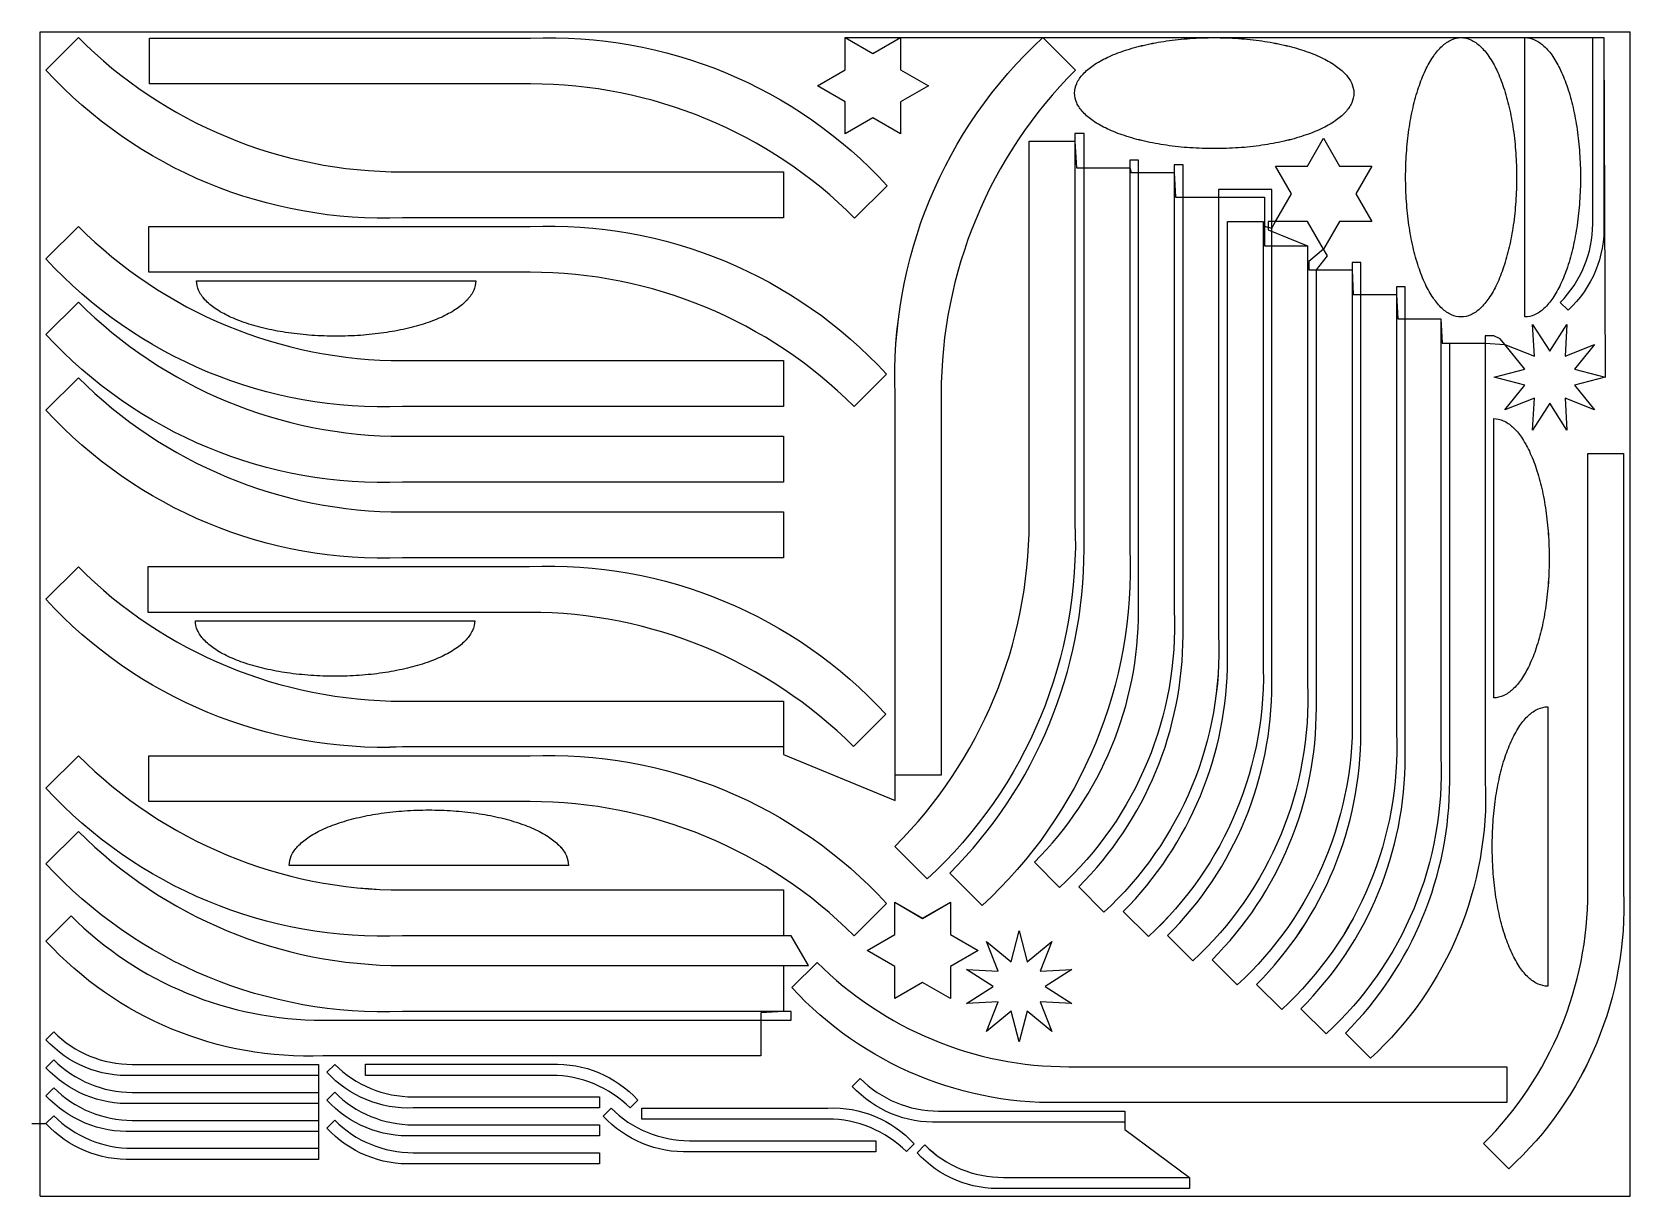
# Model space of a CAD drawing. Extents: x -15 to 2800, y 0 to 2050.
import ezdxf

# ---------------------------------------------------------------- set-up
doc = ezdxf.new("R2010")
doc.units = 0
doc.header["$LTSCALE"] = 41

msp = doc.modelspace()

# ---------------------------------------------------------------- linework, layer by layer
at = {"layer": 'BORDER_D0_T132.1_RK1_A0_W0_EM1'}
for points in [[(1309.11, 1722.9), (637.78, 1722.9, -0.220731), (10, 1982.93), (67.07, 2040, 0.198912), (637.78, 1803.61), (1309.11, 1803.61)], [(1309.11, 790.82), (637.78, 790.82, -0.220731), (10, 1050.85), (67.07, 1107.92, 0.198912), (637.78, 871.53), (1309.11, 871.53), (1309.11, 777.59), (1505.96, 696.79), (1505.96, 1412.22, -0.220731), (1765.99, 2040), (1823.06, 1982.93, 0.198912), (1586.67, 1412.22), (1586.67, 740.89)], [(192.28, 2039.3), (863.61, 2039.3, -0.220731), (1491.39, 1779.26), (1434.32, 1722.19, 0.198913), (863.61, 1958.59), (192.28, 1958.59)], [(1515.34, 1870.71), (1466.47, 1898.93), (1417.6, 1870.71), (1417.6, 1927.14), (1368.73, 1955.35), (1417.6, 1983.57), (1417.6, 2040), (2753.85, 2040), (2753.85, 1712.08, -0.220731), (2690.87, 1560.03), (2677.04, 1573.85, 0.198912), (2734.3, 1712.08), (2734.3, 2040), (2753.85, 2040), (2756.28, 1441.91), (2702.1, 1427.76), (2737.62, 1384.46), (2685.46, 1404.85), (2688.75, 1348.95), (2658.54, 1396.11), (2628.34, 1348.95), (2631.62, 1404.85), (2579.47, 1384.46), (2614.99, 1427.76), (2560.8, 1441.91), (2614.99, 1456.06), (2579.47, 1499.36), (2571.08, 1509.59), (2559.81, 1515.08), (2545.11, 1515.08), (2545.11, 730.32, -0.220731), (2343.07, 242.55), (2298.73, 286.89, 0.198912), (2482.4, 730.32), (2482.4, 1501.85)], [(2466.84, 1544.85), (2466.84, 773.32, -0.220731), (2264.8, 285.55), (2220.46, 329.89, 0.198912), (2404.14, 773.32), (2404.14, 1600.87), (2388.54, 1600.87), (2388.54, 816.11, -0.220731), (2186.5, 328.34), (2142.15, 372.68, 0.198912), (2325.83, 816.11), (2325.83, 1644.3), (2310.34, 1644.3), (2310.34, 859.54, -0.220731), (2108.29, 371.77), (2063.95, 416.11, 0.198912), (2247.63, 859.54), (2247.63, 1631.07), (2266.94, 1655.8), (2260.32, 1667.26), (2232.11, 1716.13), (2162.45, 1716.13), (2162.45, 1701.43), (2231.98, 1673.52), (2231.98, 901.99, -0.220731), (2029.94, 414.22), (1985.59, 458.56, 0.198913), (2169.27, 901.99), (2169.27, 1772.49), (2075.39, 1772.49), (2075.39, 987.73, -0.220731), (1873.35, 499.96), (1829, 544.3, 0.198913), (2012.68, 987.73), (2012.68, 1815.91), (1997.2, 1815.91), (1997.2, 1031.15, -0.220731), (1795.16, 543.38), (1750.81, 587.72, 0.198913), (1934.49, 1031.15), (1934.49, 1823.95), (1919.05, 1823.95), (1919.05, 1139.39, -0.220731), (1659.02, 511.61), (1601.95, 568.68, 0.198912), (1838.34, 1139.39), (1838.34, 1870.95), (1822.36, 1870.95), (1822.36, 1186.39, -0.220731), (1562.32, 558.61), (1505.25, 615.68, 0.198912), (1741.65, 1186.39), (1741.65, 1857.72)], [(2153.63, 1716.09), (2153.63, 944.55, -0.220731), (1951.59, 456.79), (1907.25, 501.13, 0.198913), (2090.92, 944.55), (2090.92, 1716.09), (2153.63, 1716.09), (2153.63, 1708.74), (2169.06, 1704.67), (2175.68, 1716.13), (2203.89, 1765), (2175.68, 1813.87), (2232.11, 1813.87), (2260.32, 1862.74), (2288.54, 1813.87), (2344.97, 1813.87), (2316.75, 1765), (2344.97, 1716.13), (2288.54, 1716.13), (2260.32, 1667.26), (2234.4, 1645.77), (2234.4, 1631.07), (2310.34, 1631.07), (2312.6, 1587.64), (2388.54, 1587.64), (2390.91, 1544.85), (2466.84, 1544.85), (2469.17, 1501.85), (2545.11, 1501.85), (2579.47, 1499.36), (2631.62, 1478.96), (2628.34, 1534.86), (2658.54, 1487.71), (2688.75, 1534.86), (2685.46, 1478.96), (2737.62, 1499.36), (2702.1, 1456.06), (2756.28, 1441.91)], [(2788.56, 1307.4), (2788.56, 535.87, -0.220731), (2586.52, 48.1), (2542.18, 92.44, 0.198913), (2725.85, 535.87), (2725.85, 1307.4)], [(1269.3, 246.96), (497.77, 246.96, -0.220731), (10, 449), (54.34, 493.35, 0.198912), (497.77, 309.67), (1322.34, 309.67), (1322.34, 325.14), (637.78, 325.14, -0.220731), (10, 585.18), (67.07, 642.25, 0.198912), (637.78, 405.86), (1353.21, 405.86), (1322.34, 458.35), (637.78, 458.35, -0.220731), (10, 718.39), (67.07, 775.46, 0.198912), (637.78, 539.06), (1309.11, 539.06), (1309.11, 458.35)], [(489.97, 212.15), (162.05, 212.15, -0.220731), (10, 275.13), (23.82, 288.96, 0.198912), (162.05, 231.7), (489.97, 231.7)], [(489.97, 162.95), (162.05, 162.95, -0.220731), (10, 225.93), (23.82, 239.75, 0.198912), (162.05, 182.49), (489.97, 182.49)], [(489.97, 231.7), (489.97, 64.61), (162.05, 64.61, -0.220731), (10, 127.59)], [(1910.19, 130.14), (1582.27, 130.14, -0.220731), (1430.22, 193.12), (1444.04, 206.94, 0.198912), (1582.27, 149.68), (1910.19, 149.68), (1910.19, 116.91), (2024.11, 32.7), (2024.11, 13.15)], [(489.97, 113.76), (162.05, 113.76, -0.220731), (10, 176.74), (23.82, 190.57, 0.198912), (162.05, 133.31), (489.97, 133.31)], [(-14.7, 127.59), (10, 127.59), (23.82, 141.42, 0.198912), (162.05, 84.16), (489.97, 84.16)], [(1471.35, 77.94), (1143.43, 77.94, -0.220731), (991.38, 140.92), (1005.2, 154.74, 0.198912), (1143.43, 97.49), (1471.35, 97.49)], [(984.76, 56.67), (656.84, 56.67, -0.220731), (504.79, 119.65), (518.61, 133.47, 0.198912), (656.84, 76.22), (984.76, 76.22)], [(2024.11, 13.15), (1696.19, 13.15, -0.220731), (1544.14, 76.13), (1557.96, 89.95, 0.198912), (1696.19, 32.7), (2024.11, 32.7)]]:
    msp.add_lwpolyline(points, format="xyb", dxfattribs=at)
for points in [[(192.28, 1958.59), (192.28, 2039.3)], [(1417.6, 2040), (1466.47, 2011.79), (1515.34, 2040), (1515.34, 1983.57), (1564.21, 1955.35), (1515.34, 1927.14), (1515.34, 1870.71)], [(1741.65, 1857.72), (1822.36, 1857.72), (1825.11, 1810.72), (1919.05, 1810.72), (1921.26, 1802.68), (1997.2, 1802.68), (1999.45, 1759.26), (2156.04, 1759.26), (2156.04, 1673.52), (2231.98, 1673.52)], [(1309.11, 1803.61), (1309.11, 1722.9)], [(2725.85, 1307.4), (2788.56, 1307.4)], [(1586.67, 740.89), (1505.96, 740.89)], [(1602.89, 347.97), (1554.02, 376.18), (1505.15, 347.97), (1505.15, 404.4), (1456.28, 432.61), (1505.15, 460.83), (1505.15, 517.26), (1554.02, 489.04), (1602.89, 517.26), (1602.89, 460.83), (1651.76, 432.61)], [(1651.76, 432.61), (1602.89, 404.4), (1602.89, 347.97)], [(1309.11, 405.86), (1309.11, 325.14), (1269.3, 322.9), (1269.3, 246.96)], [(1471.35, 97.49), (1471.35, 77.94)], [(984.76, 76.22), (984.76, 56.67)]]:
    msp.add_lwpolyline(points, dxfattribs=at)
for points in [[(2280.61, 1893.39, -0.039879), (2256.02, 1879.43, -0.02994), (2225.71, 1867.39, -0.023968), (2190.59, 1857.61, -0.020393), (2151.74, 1850.41, -0.01836), (2110.33, 1846.01, -0.017435), (2067.62, 1844.52, -0.017435), (2024.92, 1846.01, -0.01836), (1983.51, 1850.41, -0.020393), (1944.65, 1857.61, -0.023968), (1909.54, 1867.39, -0.02994), (1879.22, 1879.43, -0.039878), (1854.63, 1893.39, -0.056347), (1836.52, 1908.83, -0.081332), (1825.42, 1925.29, -0.10658), (1821.68, 1942.26, -0.10658), (1825.42, 1959.23, -0.081332), (1836.52, 1975.69, -0.056347), (1854.63, 1991.13, -0.039878), (1879.22, 2005.09, -0.02994), (1909.54, 2017.13, -0.023968), (1944.65, 2026.91, -0.020393), (1983.51, 2034.11, -0.01836), (2024.92, 2038.52, -0.017435), (2067.62, 2040, -0.017435), (2110.33, 2038.52, -0.01836), (2151.74, 2034.11, -0.020393), (2190.59, 2026.91, -0.023968), (2225.71, 2017.13, -0.02994), (2256.02, 2005.09, -0.039879), (2280.61, 1991.13, -0.056346), (2298.73, 1975.69, -0.081332), (2309.83, 1959.23, -0.106579), (2313.56, 1942.26, -0.106579), (2309.83, 1925.29, -0.081332), (2298.73, 1908.83, -0.056346), (2280.61, 1893.39)], [(2410.63, 1878.18, -0.020393), (2417.83, 1917.03, -0.023968), (2427.6, 1952.15, -0.02994), (2439.65, 1982.46, -0.039878), (2453.6, 2007.05, -0.056346), (2469.04, 2025.17, -0.081333), (2485.5, 2036.26, -0.106579), (2502.47, 2040, -0.10658), (2519.44, 2036.26, -0.081332), (2535.9, 2025.17, -0.056347), (2551.34, 2007.05, -0.039878), (2565.3, 1982.46, -0.02994), (2577.34, 1952.15, -0.023968), (2587.12, 1917.03, -0.020393), (2594.32, 1878.18, -0.01836), (2598.73, 1836.77, -0.017435), (2600.21, 1794.06, -0.017435), (2598.73, 1751.35, -0.01836), (2594.32, 1709.94, -0.020393), (2587.12, 1671.09, -0.023968), (2577.34, 1635.97, -0.02994), (2565.3, 1605.66, -0.039879), (2551.34, 1581.07, -0.056347), (2535.9, 1562.95, -0.081332), (2519.44, 1551.86, -0.10658), (2502.47, 1548.12, -0.106578), (2485.5, 1551.86, -0.081333), (2469.04, 1562.95, -0.056346), (2453.6, 1581.07, -0.039879), (2439.65, 1605.66, -0.02994), (2427.6, 1635.97, -0.023968), (2417.83, 1671.09, -0.020393), (2410.63, 1709.94, -0.01836), (2406.22, 1751.35, -0.017435), (2404.73, 1794.06, -0.017435), (2406.22, 1836.77, -0.01836), (2410.63, 1878.18)], [(2614.93, 2040, -0.106579), (2631.91, 2036.26, -0.081333), (2648.36, 2025.17, -0.056346), (2663.8, 2007.05, -0.039878), (2677.76, 1982.46, -0.02994), (2689.81, 1952.15, -0.023968), (2699.58, 1917.03, -0.020393), (2706.78, 1878.18, -0.01836), (2711.19, 1836.77, -0.017435), (2712.67, 1794.06, -0.017435), (2711.19, 1751.35, -0.01836), (2706.78, 1709.94, -0.020393), (2699.58, 1671.09, -0.023968), (2689.81, 1635.97, -0.02994), (2677.76, 1605.66, -0.039879), (2663.8, 1581.07, -0.056346), (2648.36, 1562.95, -0.081333), (2631.91, 1551.86, -0.106578), (2614.93, 1548.12), (2614.93, 2040)], [(1309.11, 1390.43), (637.78, 1390.43, -0.220731), (10, 1650.47), (67.07, 1707.54, 0.198912), (637.78, 1471.14), (1309.11, 1471.14), (1309.11, 1390.43)], [(191.3, 1707.48), (862.63, 1707.48, -0.220731), (1490.41, 1447.45), (1433.34, 1390.38, 0.198912), (862.63, 1626.77), (191.3, 1626.77), (191.3, 1707.48)], [(563.8, 1515.72, -0.017435), (521.09, 1514.24, -0.017435), (478.39, 1515.72, -0.01836), (436.98, 1520.13, -0.020393), (398.12, 1527.33, -0.023968), (363.01, 1537.11, -0.029939), (332.69, 1549.15, -0.039878), (308.1, 1563.11, -0.056347), (289.99, 1578.55, -0.081333), (278.89, 1595.01, -0.106579), (275.15, 1611.98), (767.03, 1611.98, -0.106579), (763.3, 1595.01, -0.081333), (752.2, 1578.55, -0.056347), (734.08, 1563.11, -0.039878), (709.49, 1549.15, -0.029939), (679.18, 1537.11, -0.023968), (644.06, 1527.33, -0.020393), (605.21, 1520.13, -0.01836), (563.8, 1515.72)], [(1309.11, 1257.23), (637.78, 1257.23, -0.220731), (10, 1517.26), (67.07, 1574.33, 0.198912), (637.78, 1337.94), (1309.11, 1337.94), (1309.11, 1257.23)], [(1309.11, 1124.02), (637.78, 1124.02, -0.220731), (10, 1384.06), (67.07, 1441.13, 0.198912), (637.78, 1204.73), (1309.11, 1204.73), (1309.11, 1124.02)], [(2559.84, 877.31), (2559.84, 1369.19, -0.106578), (2576.82, 1365.46, -0.081333), (2593.27, 1354.36, -0.056347), (2608.71, 1336.24, -0.039878), (2622.67, 1311.65, -0.02994), (2634.72, 1281.34, -0.023968), (2644.49, 1246.22, -0.020393), (2651.69, 1207.37, -0.01836), (2656.1, 1165.96, -0.017435), (2657.58, 1123.25, -0.017435), (2656.1, 1080.55, -0.01836), (2651.69, 1039.14, -0.020393), (2644.49, 1000.28, -0.023968), (2634.72, 965.16, -0.02994), (2622.67, 934.85, -0.039878), (2608.71, 910.26, -0.056347), (2593.27, 892.14, -0.081333), (2576.82, 881.05, -0.106579), (2559.84, 877.31)], [(190.23, 1108.59), (861.56, 1108.59, -0.220731), (1489.34, 848.55), (1432.27, 791.48, 0.198912), (861.56, 1027.88), (190.23, 1027.88), (190.23, 1108.59)], [(765.09, 1013.16, -0.106579), (761.36, 996.18, -0.081333), (750.26, 979.73, -0.056346), (732.15, 964.28, -0.039878), (707.56, 950.33, -0.02994), (677.24, 938.28, -0.023968), (642.13, 928.51, -0.020393), (603.27, 921.31, -0.01836), (561.86, 916.9, -0.017435), (519.16, 915.41, -0.017435), (476.45, 916.9, -0.01836), (435.04, 921.31, -0.020393), (396.18, 928.51, -0.023968), (361.07, 938.28, -0.02994), (330.75, 950.33, -0.039878), (306.17, 964.28, -0.056347), (288.05, 979.73, -0.081333), (276.95, 996.18, -0.106579), (273.21, 1013.16), (765.09, 1013.16)], [(2606.14, 828.56, -0.056346), (2621.58, 846.68, -0.081333), (2638.04, 857.78, -0.106579), (2655.01, 861.51), (2655.01, 369.63, -0.106579), (2638.04, 373.37, -0.081333), (2621.58, 384.46, -0.056346), (2606.14, 402.58, -0.039878), (2592.19, 427.17, -0.02994), (2580.14, 457.48, -0.023968), (2570.37, 492.6, -0.020393), (2563.17, 531.46, -0.01836), (2558.76, 572.86, -0.017435), (2557.27, 615.57, -0.017435), (2558.76, 658.28, -0.01836), (2563.17, 699.69, -0.020393), (2570.37, 738.54, -0.023968), (2580.14, 773.66, -0.029939), (2592.19, 803.97, -0.039878), (2606.14, 828.56)], [(191.3, 775.4), (862.63, 775.4, -0.220731), (1490.41, 515.37), (1433.34, 458.3, 0.198912), (862.63, 694.69), (191.3, 694.69), (191.3, 775.4)], [(926.52, 599.13, -0.106579), (930.26, 582.16), (438.38, 582.16, -0.106579), (442.11, 599.13, -0.081333), (453.21, 615.59, -0.056346), (471.33, 631.03, -0.039878), (495.91, 644.98, -0.02994), (526.23, 657.03, -0.023968), (561.34, 666.8, -0.020393), (600.2, 674, -0.01836), (641.61, 678.41, -0.017435), (684.32, 679.9, -0.017435), (727.02, 678.41, -0.01836), (768.43, 674, -0.020393), (807.28, 666.8, -0.023968), (842.4, 657.03, -0.02994), (872.72, 644.98, -0.039878), (897.3, 631.03, -0.056346), (915.42, 615.59, -0.081333), (926.52, 599.13)], [(2583.24, 164.98), (1811.7, 164.98, -0.220731), (1323.93, 367.02), (1368.28, 411.36, 0.198912), (1811.7, 227.69), (2583.24, 227.69), (2583.24, 164.98)], [(984.76, 155.09), (656.84, 155.09, -0.220731), (504.79, 218.07), (518.61, 231.89, 0.198912), (656.84, 174.64), (984.76, 174.64), (984.76, 155.09)], [(572.54, 232.04), (900.46, 232.04, -0.220731), (1052.51, 169.07), (1038.68, 155.24, 0.198912), (900.46, 212.5), (572.54, 212.5), (572.54, 232.04)], [(984.76, 105.89), (656.84, 105.89, -0.220731), (504.79, 168.87), (518.61, 182.69, 0.198912), (656.84, 125.44), (984.76, 125.44), (984.76, 105.89)], [(1059.26, 155.02), (1387.18, 155.02, -0.220731), (1539.22, 92.04), (1525.4, 78.22, 0.198912), (1387.18, 135.47), (1059.26, 135.47), (1059.26, 155.02)]]:
    msp.add_lwpolyline(points, format="xyb", close=True, dxfattribs=at)
msp.add_lwpolyline([(1816.94, 338.81), (1761.04, 342.09), (1781.44, 289.94), (1738.14, 325.45), (1723.98, 271.27), (1709.83, 325.45), (1666.54, 289.94), (1686.93, 342.09), (1631.03, 338.81), (1678.19, 369.01), (1631.03, 399.21), (1686.93, 395.93), (1666.54, 448.08), (1709.83, 412.57), (1723.98, 466.75), (1738.14, 412.57), (1781.44, 448.08), (1761.04, 395.93), (1816.94, 399.21), (1769.78, 369.01), (1816.94, 338.81)], close=True, dxfattribs=at)
at = {"layer": 'BORDER_D0_T132_RK1_A0_W0_EM1_RI1_ID0001'}
for points in [[(2756.28, 1441.91), (2702.1, 1427.75), (2737.61, 1384.46), (2685.46, 1404.85), (2688.74, 1348.95), (2658.54, 1396.11), (2628.34, 1348.95), (2631.62, 1404.85), (2579.47, 1384.46), (2614.98, 1427.75), (2560.8, 1441.91), (2614.98, 1456.06), (2579.47, 1499.36), (2631.62, 1478.96), (2628.34, 1534.86), (2658.54, 1487.71), (2688.74, 1534.86), (2685.46, 1478.96), (2737.61, 1499.36), (2702.1, 1456.06), (2756.28, 1441.91)], [(1723.99, 271.28), (1709.83, 325.45), (1666.54, 289.95), (1686.93, 342.09), (1631.03, 338.81), (1678.19, 369.02), (1631.03, 399.21), (1686.93, 395.94), (1666.54, 448.08), (1709.83, 412.57), (1723.99, 466.76), (1738.14, 412.57), (1781.44, 448.08), (1761.04, 395.94), (1816.94, 399.21), (1769.79, 369.02), (1816.94, 338.81), (1761.04, 342.09), (1781.44, 289.95), (1738.14, 325.45), (1723.99, 271.28)]]:
    msp.add_lwpolyline(points, close=True, dxfattribs=at)
at = {"layer": 'BORDER_D0_T132_RK1_A0_W0_EM1_RI1_ID0011'}
for points in [[(1564.21, 1955.35), (1515.34, 1927.14), (1515.34, 1870.71), (1466.47, 1898.93), (1417.6, 1870.71), (1417.6, 1927.14), (1368.73, 1955.35), (1417.6, 1983.57), (1417.6, 2040), (1466.47, 2011.79), (1515.34, 2040), (1515.34, 1983.57), (1564.21, 1955.35)], [(2260.32, 1667.25), (2232.11, 1716.12), (2175.68, 1716.12), (2203.9, 1764.99), (2175.68, 1813.86), (2232.11, 1813.86), (2260.32, 1862.73), (2288.54, 1813.86), (2344.96, 1813.86), (2316.76, 1764.99), (2344.96, 1716.12), (2288.54, 1716.12), (2260.32, 1667.25)], [(1651.76, 432.61), (1602.89, 404.4), (1602.89, 347.97), (1554.02, 376.19), (1505.15, 347.97), (1505.15, 404.4), (1456.28, 432.61), (1505.15, 460.83), (1505.15, 517.26), (1554.02, 489.05), (1602.89, 517.26), (1602.89, 460.83), (1651.76, 432.61)]]:
    msp.add_lwpolyline(points, close=True, dxfattribs=at)
at = {"layer": 'BORDER_D0_T132_RK1_A0_W0_EM1_RI1_ID0018'}
for points in [[(2313.56, 1942.26, -0.106572), (2309.82, 1925.29, -0.081329), (2298.73, 1908.83, -0.056348), (2280.61, 1893.39, -0.039882), (2256.02, 1879.43, -0.029934), (2225.71, 1867.39, -0.02397), (2190.59, 1857.62, -0.020392), (2151.74, 1850.41, -0.01836), (2110.33, 1846.01, -0.017437), (2067.62, 1844.52, -0.017437), (2024.91, 1846.01, -0.01836), (1983.5, 1850.41, -0.020392), (1944.65, 1857.62, -0.02397), (1909.53, 1867.39, -0.029934), (1879.22, 1879.43, -0.039882), (1854.63, 1893.39, -0.056349), (1836.51, 1908.83, -0.081329), (1825.42, 1925.29, -0.106573), (1821.68, 1942.26, -0.106572), (1825.42, 1959.23, -0.081329), (1836.51, 1975.69, -0.056348), (1854.63, 1991.13, -0.039882), (1879.22, 2005.09, -0.029934), (1909.53, 2017.13, -0.02397), (1944.65, 2026.9, -0.020392), (1983.5, 2034.11, -0.01836), (2024.91, 2038.51, -0.017437), (2067.62, 2040, -0.017437), (2110.33, 2038.51, -0.01836), (2151.74, 2034.11, -0.020392), (2190.59, 2026.9, -0.02397), (2225.71, 2017.13, -0.029934), (2256.02, 2005.09, -0.039883), (2280.61, 1991.13, -0.056348), (2298.73, 1975.69, -0.081329), (2309.82, 1959.23, -0.106571), (2313.56, 1942.26)], [(2502.47, 2040, -0.106572), (2519.44, 2036.26, -0.081329), (2535.9, 2025.17, -0.056349), (2551.34, 2007.05, -0.039882), (2565.3, 1982.46, -0.029934), (2577.34, 1952.15, -0.02397), (2587.11, 1917.03, -0.020392), (2594.32, 1878.18, -0.01836), (2598.72, 1836.77, -0.017437), (2600.21, 1794.06, -0.017437), (2598.72, 1751.35, -0.01836), (2594.32, 1709.94, -0.020392), (2587.11, 1671.09, -0.02397), (2577.34, 1635.97, -0.029934), (2565.3, 1605.66, -0.039882), (2551.34, 1581.07, -0.056349), (2535.9, 1562.95, -0.081329), (2519.44, 1551.86, -0.106572), (2502.47, 1548.12, -0.106572), (2485.5, 1551.86, -0.081329), (2469.04, 1562.95, -0.056348), (2453.6, 1581.07, -0.039883), (2439.64, 1605.66, -0.029934), (2427.6, 1635.97, -0.02397), (2417.83, 1671.09, -0.020392), (2410.62, 1709.94, -0.01836), (2406.22, 1751.35, -0.017437), (2404.73, 1794.06, -0.017436), (2406.22, 1836.77, -0.01836), (2410.62, 1878.18, -0.020392), (2417.83, 1917.03, -0.02397), (2427.6, 1952.15, -0.029934), (2439.64, 1982.46, -0.039883), (2453.6, 2007.05, -0.056348), (2469.04, 2025.17, -0.081329), (2485.5, 2036.26, -0.106572), (2502.47, 2040)]]:
    msp.add_lwpolyline(points, format="xyb", close=True, dxfattribs=at)
at = {"layer": 'BORDER_D0_T132_RK1_A0_W0_EM1_RI1_ID0020'}
for points in [[(2614.93, 1794.06), (2614.93, 2040, -0.106572), (2631.9, 2036.26, -0.081329), (2648.36, 2025.17, -0.056349), (2663.8, 2007.05, -0.039882), (2677.76, 1982.46, -0.029934), (2689.8, 1952.15, -0.02397), (2699.57, 1917.03, -0.020392), (2706.78, 1878.18, -0.01836), (2711.18, 1836.77, -0.017437), (2712.67, 1794.06, -0.017437), (2711.18, 1751.35, -0.01836), (2706.78, 1709.94, -0.020392), (2699.57, 1671.09, -0.02397), (2689.8, 1635.97, -0.029934), (2677.76, 1605.66, -0.039882), (2663.8, 1581.07, -0.056349), (2648.36, 1562.95, -0.081329), (2631.9, 1551.86, -0.106572), (2614.93, 1548.12), (2614.93, 1794.06)], [(521.09, 1611.98), (767.03, 1611.98, -0.106572), (763.29, 1595.01, -0.081329), (752.2, 1578.55, -0.056348), (734.08, 1563.11, -0.039882), (709.49, 1549.15, -0.029934), (679.18, 1537.11, -0.02397), (644.06, 1527.34, -0.020392), (605.21, 1520.13, -0.01836), (563.8, 1515.73, -0.017437), (521.09, 1514.24, -0.017437), (478.38, 1515.73, -0.01836), (436.97, 1520.13, -0.020392), (398.12, 1527.34, -0.02397), (363, 1537.11, -0.029934), (332.69, 1549.15, -0.039882), (308.1, 1563.11, -0.056348), (289.98, 1578.55, -0.081329), (278.89, 1595.01, -0.106572), (275.15, 1611.98), (521.09, 1611.98)], [(2559.84, 1123.25), (2559.84, 1369.19, -0.106572), (2576.81, 1365.45, -0.081329), (2593.27, 1354.36, -0.056349), (2608.71, 1336.24, -0.039882), (2622.67, 1311.65, -0.029934), (2634.71, 1281.34, -0.02397), (2644.48, 1246.22, -0.020392), (2651.69, 1207.37, -0.01836), (2656.09, 1165.96, -0.017437), (2657.58, 1123.25, -0.017437), (2656.09, 1080.54, -0.01836), (2651.69, 1039.13, -0.020392), (2644.48, 1000.28, -0.02397), (2634.71, 965.16, -0.029934), (2622.67, 934.85, -0.039882), (2608.71, 910.26, -0.056349), (2593.27, 892.14, -0.081329), (2576.81, 881.05, -0.106572), (2559.84, 877.31), (2559.84, 1123.25)], [(519.16, 1013.15), (765.1, 1013.15, -0.106572), (761.36, 996.18, -0.081329), (750.27, 979.72, -0.056348), (732.15, 964.28, -0.039882), (707.56, 950.32, -0.029934), (677.25, 938.28, -0.02397), (642.13, 928.51, -0.020392), (603.28, 921.3, -0.01836), (561.87, 916.9, -0.017437), (519.16, 915.41, -0.017437), (476.45, 916.9, -0.01836), (435.04, 921.3, -0.020392), (396.19, 928.51, -0.02397), (361.07, 938.28, -0.029934), (330.76, 950.32, -0.039882), (306.17, 964.28, -0.056349), (288.05, 979.72, -0.081329), (276.96, 996.18, -0.106572), (273.22, 1013.15), (519.16, 1013.15)], [(2655.01, 615.57), (2655.01, 369.63, -0.106572), (2638.04, 373.37, -0.081329), (2621.58, 384.46, -0.056348), (2606.14, 402.58, -0.039883), (2592.18, 427.17, -0.029934), (2580.14, 457.48, -0.02397), (2570.37, 492.6, -0.020392), (2563.16, 531.45, -0.01836), (2558.76, 572.86, -0.017437), (2557.27, 615.57, -0.017437), (2558.76, 658.28, -0.01836), (2563.16, 699.69, -0.020392), (2570.37, 738.54, -0.02397), (2580.14, 773.66, -0.029934), (2592.18, 803.97, -0.039883), (2606.14, 828.56, -0.056348), (2621.58, 846.68, -0.081329), (2638.04, 857.77, -0.106572), (2655.01, 861.51), (2655.01, 615.57)], [(684.32, 582.16), (438.38, 582.16, -0.106572), (442.12, 599.13, -0.081329), (453.21, 615.59, -0.056349), (471.33, 631.03, -0.039882), (495.92, 644.99, -0.029934), (526.23, 657.03, -0.02397), (561.35, 666.8, -0.020392), (600.2, 674.01, -0.01836), (641.61, 678.41, -0.017437), (684.32, 679.9, -0.017437), (727.03, 678.41, -0.01836), (768.44, 674.01, -0.020392), (807.29, 666.8, -0.02397), (842.41, 657.03, -0.029934), (872.72, 644.99, -0.039882), (897.31, 631.03, -0.056349), (915.43, 615.59, -0.081329), (926.52, 599.13, -0.106572), (930.26, 582.16), (684.32, 582.16)]]:
    msp.add_lwpolyline(points, format="xyb", close=True, dxfattribs=at)
at = {"layer": 'BORDER_D0_T132_RK1_A0_W0_EM1_RI1_ID0027'}
for points in [[(637.78, 1803.61), (1309.11, 1803.61), (1309.11, 1722.89), (637.78, 1722.89, -0.220733), (10, 1982.93), (67.07, 2040, 0.198913), (637.78, 1803.61)], [(863.61, 1958.58), (192.28, 1958.58), (192.28, 2039.3), (863.61, 2039.3, -0.220733), (1491.39, 1779.26), (1434.32, 1722.19, 0.198913), (863.61, 1958.58)], [(1586.67, 1412.22), (1586.67, 740.89), (1505.95, 740.89), (1505.95, 1412.22, -0.220733), (1765.99, 2040), (1823.06, 1982.93, 0.198913), (1586.67, 1412.22)], [(1741.64, 1186.39), (1741.64, 1857.72), (1822.36, 1857.72), (1822.36, 1186.39, -0.220733), (1562.32, 558.61), (1505.25, 615.68, 0.198913), (1741.64, 1186.39)], [(1838.34, 1139.39), (1838.34, 1810.72), (1919.06, 1810.72), (1919.06, 1139.39, -0.220733), (1659.02, 511.61), (1601.95, 568.68, 0.198913), (1838.34, 1139.39)], [(637.78, 1471.15), (1309.11, 1471.15), (1309.11, 1390.43), (637.78, 1390.43, -0.220733), (10, 1650.47), (67.07, 1707.54, 0.198913), (637.78, 1471.15)], [(862.63, 1626.77), (191.3, 1626.77), (191.3, 1707.49), (862.63, 1707.49, -0.220733), (1490.41, 1447.45), (1433.34, 1390.38, 0.198913), (862.63, 1626.77)], [(637.78, 1337.94), (1309.11, 1337.94), (1309.11, 1257.22), (637.78, 1257.22, -0.220733), (10, 1517.26), (67.07, 1574.33, 0.198913), (637.78, 1337.94)], [(637.78, 1204.74), (1309.11, 1204.74), (1309.11, 1124.02), (637.78, 1124.02, -0.220733), (10, 1384.06), (67.07, 1441.13, 0.198913), (637.78, 1204.74)], [(637.78, 871.53), (1309.11, 871.53), (1309.11, 790.81), (637.78, 790.81, -0.220733), (10, 1050.85), (67.07, 1107.92, 0.198913), (637.78, 871.53)], [(861.56, 1027.87), (190.23, 1027.87), (190.23, 1108.59), (861.56, 1108.59, -0.220733), (1489.34, 848.55), (1432.27, 791.48, 0.198913), (861.56, 1027.87)], [(637.78, 539.07), (1309.11, 539.07), (1309.11, 458.35), (637.78, 458.35, -0.220733), (10, 718.39), (67.07, 775.46, 0.198913), (637.78, 539.07)], [(862.63, 694.69), (191.3, 694.69), (191.3, 775.41), (862.63, 775.41, -0.220733), (1490.41, 515.37), (1433.34, 458.3, 0.198913), (862.63, 694.69)], [(637.78, 405.86), (1309.11, 405.86), (1309.11, 325.14), (637.78, 325.14, -0.220733), (10, 585.18), (67.07, 642.25, 0.198913), (637.78, 405.86)]]:
    msp.add_lwpolyline(points, format="xyb", close=True, dxfattribs=at)
at = {"layer": 'BORDER_D0_T132_RK1_A0_W0_EM1_RI1_ID0028'}
for points in [[(2734.3, 1712.08), (2734.3, 2040), (2753.85, 2040), (2753.85, 1712.08, -0.220734), (2690.87, 1560.03), (2677.05, 1573.86, 0.198903), (2734.3, 1712.08)], [(162.05, 231.7), (489.97, 231.7), (489.97, 212.15), (162.05, 212.15, -0.220734), (10, 275.13), (23.83, 288.95, 0.198903), (162.05, 231.7)], [(162.05, 182.5), (489.97, 182.5), (489.97, 162.95), (162.05, 162.95, -0.220734), (10, 225.93), (23.83, 239.75, 0.198903), (162.05, 182.5)], [(656.84, 174.64), (984.76, 174.64), (984.76, 155.09), (656.84, 155.09, -0.220734), (504.79, 218.07), (518.62, 231.89, 0.198903), (656.84, 174.64)], [(900.46, 212.49), (572.54, 212.49), (572.54, 232.04), (900.46, 232.04, -0.220734), (1052.51, 169.06), (1038.68, 155.24, 0.198903), (900.46, 212.49)], [(1582.27, 149.69), (1910.19, 149.69), (1910.19, 130.14), (1582.27, 130.14, -0.220734), (1430.22, 193.12), (1444.05, 206.94, 0.198903), (1582.27, 149.69)], [(162.05, 133.31), (489.97, 133.31), (489.97, 113.76), (162.05, 113.76, -0.220734), (10, 176.74), (23.83, 190.56, 0.198903), (162.05, 133.31)], [(656.84, 125.44), (984.76, 125.44), (984.76, 105.89), (656.84, 105.89, -0.220734), (504.79, 168.87), (518.62, 182.69, 0.198903), (656.84, 125.44)], [(162.05, 84.17), (489.97, 84.17), (489.97, 64.62), (162.05, 64.62, -0.220734), (10, 127.6), (23.83, 141.42, 0.198903), (162.05, 84.17)], [(1143.43, 97.49), (1471.35, 97.49), (1471.35, 77.94), (1143.43, 77.94, -0.220734), (991.38, 140.92), (1005.21, 154.74, 0.198903), (1143.43, 97.49)], [(1387.18, 135.47), (1059.26, 135.47), (1059.26, 155.02), (1387.18, 155.02, -0.220734), (1539.23, 92.04), (1525.4, 78.22, 0.198903), (1387.18, 135.47)], [(656.84, 76.22), (984.76, 76.22), (984.76, 56.67), (656.84, 56.67, -0.220734), (504.79, 119.65), (518.62, 133.47, 0.198903), (656.84, 76.22)], [(1696.19, 32.7), (2024.11, 32.7), (2024.11, 13.15), (1696.19, 13.15, -0.220734), (1544.14, 76.13), (1557.97, 89.95, 0.198903), (1696.19, 32.7)]]:
    msp.add_lwpolyline(points, format="xyb", close=True, dxfattribs=at)
at = {"layer": 'BORDER_D0_T132_RK1_A0_W0_EM1_RI1_ID0030'}
for points in [[(1934.49, 1031.15), (1934.49, 1802.68), (1997.2, 1802.68), (1997.2, 1031.15, -0.220731), (1795.16, 543.38), (1750.82, 587.72, 0.198913), (1934.49, 1031.15)], [(2012.67, 987.73), (2012.67, 1759.26), (2075.38, 1759.26), (2075.38, 987.73, -0.220731), (1873.34, 499.96), (1829, 544.3, 0.198913), (2012.67, 987.73)], [(2090.92, 944.56), (2090.92, 1716.09), (2153.63, 1716.09), (2153.63, 944.56, -0.220731), (1951.59, 456.79), (1907.25, 501.13, 0.198913), (2090.92, 944.56)], [(2169.26, 901.99), (2169.26, 1673.52), (2231.97, 1673.52), (2231.97, 901.99, -0.220731), (2029.93, 414.22), (1985.59, 458.56, 0.198913), (2169.26, 901.99)], [(2247.62, 859.54), (2247.62, 1631.07), (2310.33, 1631.07), (2310.33, 859.54, -0.220731), (2108.29, 371.77), (2063.95, 416.11, 0.198913), (2247.62, 859.54)], [(2325.82, 816.11), (2325.82, 1587.64), (2388.53, 1587.64), (2388.53, 816.11, -0.220731), (2186.49, 328.34), (2142.15, 372.68, 0.198913), (2325.82, 816.11)], [(2404.13, 773.32), (2404.13, 1544.85), (2466.84, 1544.85), (2466.84, 773.32, -0.220731), (2264.8, 285.55), (2220.46, 329.89, 0.198913), (2404.13, 773.32)], [(2482.4, 730.32), (2482.4, 1501.85), (2545.11, 1501.85), (2545.11, 730.32, -0.220731), (2343.07, 242.55), (2298.73, 286.89, 0.198913), (2482.4, 730.32)], [(2725.84, 535.87), (2725.84, 1307.4), (2788.55, 1307.4), (2788.55, 535.87, -0.220731), (2586.51, 48.1), (2542.17, 92.44, 0.198913), (2725.84, 535.87)], [(497.77, 309.67), (1269.3, 309.67), (1269.3, 246.96), (497.77, 246.96, -0.220731), (10, 449), (54.35, 493.34, 0.198909), (497.77, 309.67)], [(1811.7, 227.69), (2583.23, 227.69), (2583.23, 164.98), (1811.7, 164.98, -0.220731), (1323.93, 367.02), (1368.28, 411.36, 0.198909), (1811.7, 227.69)]]:
    msp.add_lwpolyline(points, format="xyb", close=True, dxfattribs=at)
at = {"layer": 'FRAME_Z18', "linetype": 'CONTINUOUS'}
for p, q in [((0, 2050), (2800, 2050)), ((0, 0), (0, 2050)), ((2800, 0), (2800, 2050)), ((0, 0), (2800, 0))]:
    msp.add_line(p, q, dxfattribs=at)

doc.saveas('drawing.dxf')
